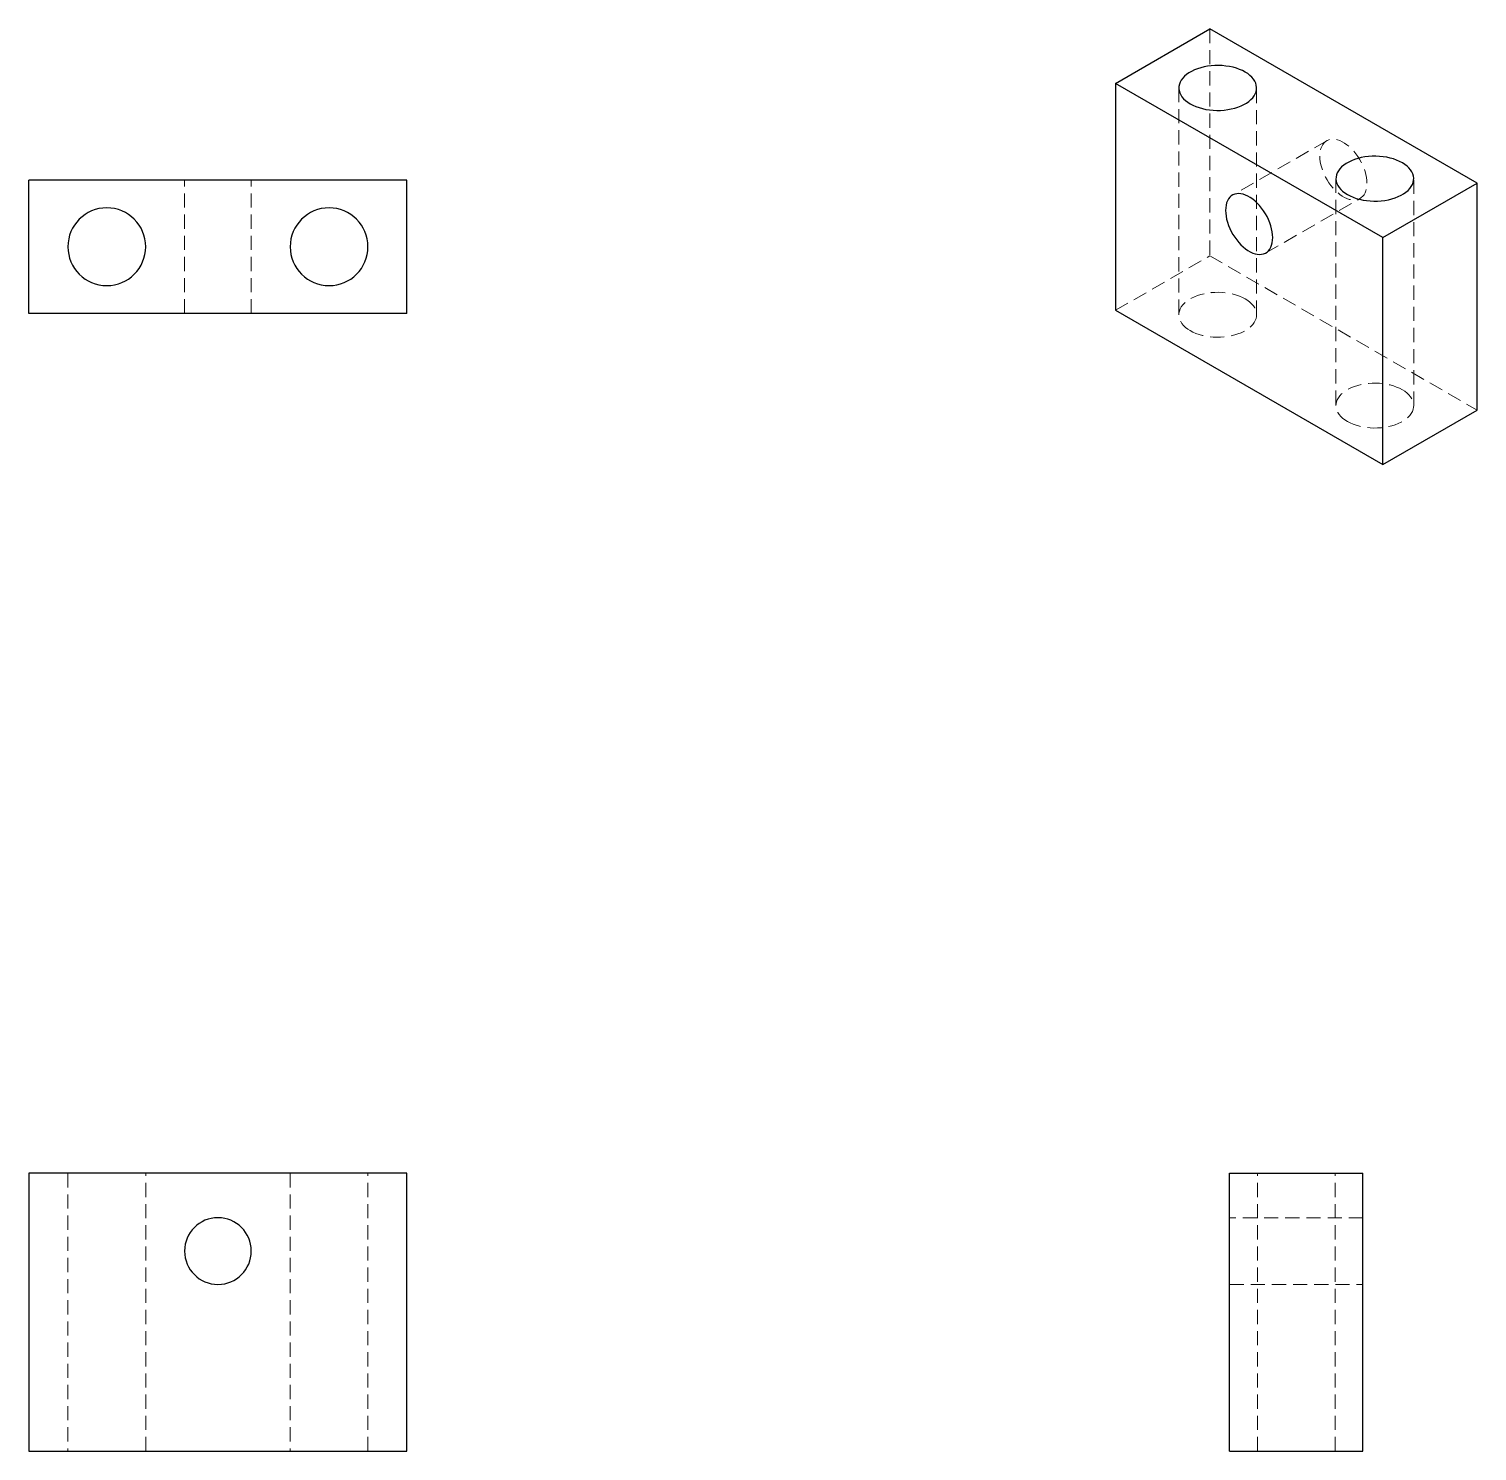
# Model space of a CAD drawing. Header units: millimetres. Extents: x 355 to 486, y 233 to 361.
import ezdxf

# ---------------------------------------------------------------- set-up
doc = ezdxf.new("R2010")
doc.units = ezdxf.units.MM
doc.linetypes.add('HIDDEN', pattern=[1.905, 1.27, -0.635])

msp = doc.modelspace()

# ---------------------------------------------------------------- linework, layer by layer
at = {"color": 7, "linetype": 'Continuous', "lineweight": 25}
for p, q in [((453.12, 356.08), (461.6, 360.98)), ((485.64, 347.1), (461.6, 360.98)), ((453.12, 356.08), (453.12, 335.66)), ((477.16, 342.2), (453.12, 356.08)), ((355.36, 335.38), (355.36, 347.38)), ((389.36, 347.38), (355.36, 347.38)), ((389.36, 335.38), (389.36, 347.38)), ((477.16, 342.2), (485.64, 347.1)), ((485.64, 326.68), (485.64, 347.1)), ((477.16, 321.78), (477.16, 342.2)), ((389.36, 335.38), (355.36, 335.38)), ((453.12, 335.66), (477.16, 321.78)), ((477.16, 321.78), (485.64, 326.68)), ((389.36, 258.02), (355.36, 258.02)), ((355.36, 258.02), (355.36, 233.02)), ((389.36, 233.02), (389.36, 258.02)), ((463.38, 233.02), (463.38, 258.02)), ((463.38, 258.02), (475.38, 258.02)), ((475.38, 233.02), (475.38, 258.02)), ((355.36, 233.02), (389.36, 233.02)), ((463.38, 233.02), (475.38, 233.02))]:
    msp.add_line(p, q, dxfattribs=at)
at = {"color": 7, "linetype": 'HIDDEN', "lineweight": 18}
for p, q in [((461.6, 360.98), (461.6, 340.56)), ((458.81, 355.67), (458.81, 335.26)), ((465.81, 335.26), (465.81, 355.67)), ((472.12, 350.92), (463.64, 346.02)), ((369.36, 335.38), (369.36, 347.38)), ((375.36, 335.38), (375.36, 347.38)), ((472.95, 347.5), (472.95, 327.09)), ((479.95, 327.09), (479.95, 347.5)), ((466.64, 340.82), (475.12, 345.72)), ((453.12, 335.66), (461.6, 340.56)), ((461.6, 340.56), (485.64, 326.68)), ((358.86, 258.02), (358.86, 233.02)), ((365.86, 233.02), (365.86, 258.02)), ((378.86, 258.02), (378.86, 233.02)), ((385.86, 233.02), (385.86, 258.02)), ((465.88, 233.02), (465.88, 258.02)), ((472.88, 233.02), (472.88, 258.02)), ((475.38, 254.02), (463.38, 254.02)), ((463.38, 248.02), (475.38, 248.02))]:
    msp.add_line(p, q, dxfattribs=at)
at = {"color": 7, "linetype": 'Continuous', "lineweight": 25, "flags": 128}
for points in [[(464.78, 357.1), (464.54, 357.23), (464.27, 357.34), (463.99, 357.44), (463.69, 357.53), (463.37, 357.59), (463.05, 357.64), (462.72, 357.68), (462.39, 357.69), (462.06, 357.68), (461.73, 357.66), (461.4, 357.62), (461.09, 357.56), (460.78, 357.49), (460.49, 357.39), (460.21, 357.29), (459.95, 357.16), (459.72, 357.03), (459.51, 356.88), (459.32, 356.72), (459.16, 356.55), (459.03, 356.37), (458.93, 356.19), (458.86, 356), (458.82, 355.81), (458.81, 355.62), (458.83, 355.43), (458.89, 355.24), (458.98, 355.05), (459.09, 354.87), (459.24, 354.7), (459.41, 354.54), (459.61, 354.38), (459.83, 354.24)], [(459.83, 354.24), (460.08, 354.11), (460.35, 354), (460.63, 353.9), (460.93, 353.81), (461.24, 353.74), (461.56, 353.69), (461.89, 353.66), (462.23, 353.65), (462.56, 353.65), (462.89, 353.68), (463.21, 353.72), (463.53, 353.78), (463.84, 353.85), (464.13, 353.94), (464.41, 354.05), (464.66, 354.17), (464.9, 354.31), (465.11, 354.46), (465.3, 354.62), (465.46, 354.79), (465.59, 354.96), (465.69, 355.15), (465.76, 355.33), (465.8, 355.52), (465.81, 355.72), (465.78, 355.91), (465.73, 356.1), (465.64, 356.28), (465.53, 356.46), (465.38, 356.64), (465.21, 356.8), (465.01, 356.96), (464.78, 357.1)], [(478.93, 348.93), (478.68, 349.06), (478.41, 349.18), (478.13, 349.28), (477.83, 349.36), (477.52, 349.43), (477.2, 349.48), (476.87, 349.51), (476.53, 349.52), (476.2, 349.52), (475.87, 349.5), (475.55, 349.46), (475.23, 349.4), (474.92, 349.32), (474.63, 349.23), (474.35, 349.12), (474.1, 349), (473.86, 348.86), (473.65, 348.72), (473.46, 348.56), (473.3, 348.39), (473.17, 348.21), (473.07, 348.03), (473, 347.84), (472.96, 347.65), (472.95, 347.46), (472.98, 347.26), (473.03, 347.08), (473.12, 346.89), (473.23, 346.71), (473.38, 346.54), (473.55, 346.37), (473.75, 346.22), (473.98, 346.08)], [(473.98, 346.08), (474.22, 345.95), (474.49, 345.83), (474.77, 345.73), (475.07, 345.65), (475.39, 345.58), (475.71, 345.53), (476.04, 345.5), (476.37, 345.48), (476.7, 345.49), (477.03, 345.51), (477.36, 345.55), (477.67, 345.61), (477.98, 345.69), (478.27, 345.78), (478.55, 345.89), (478.81, 346.01), (479.04, 346.15), (479.25, 346.29), (479.44, 346.45), (479.6, 346.62), (479.73, 346.8), (479.83, 346.98), (479.9, 347.17), (479.94, 347.36), (479.95, 347.55), (479.93, 347.74), (479.87, 347.93), (479.78, 348.12), (479.67, 348.3), (479.52, 348.47), (479.35, 348.64), (479.15, 348.79), (478.93, 348.93)], [(467.26, 342.2), (467.25, 342.45), (467.22, 342.72), (467.16, 342.99), (467.09, 343.26), (466.99, 343.54), (466.88, 343.82), (466.75, 344.09), (466.6, 344.35), (466.44, 344.61), (466.26, 344.85), (466.07, 345.08), (465.87, 345.29), (465.67, 345.49), (465.46, 345.66), (465.24, 345.81), (465.03, 345.93), (464.82, 346.03), (464.61, 346.1), (464.4, 346.14), (464.2, 346.16), (464.02, 346.15), (463.84, 346.11), (463.68, 346.04), (463.53, 345.95), (463.4, 345.83), (463.28, 345.68), (463.19, 345.51), (463.11, 345.32), (463.06, 345.11), (463.03, 344.89), (463.02, 344.65)], [(463.02, 344.65), (463.03, 344.39), (463.06, 344.13), (463.11, 343.86), (463.19, 343.58), (463.28, 343.3), (463.4, 343.03), (463.53, 342.76), (463.68, 342.49), (463.84, 342.23), (464.02, 341.99), (464.2, 341.76), (464.4, 341.55), (464.61, 341.36), (464.82, 341.19), (465.03, 341.04), (465.24, 340.91), (465.46, 340.81), (465.67, 340.74), (465.87, 340.7), (466.07, 340.68), (466.26, 340.7), (466.44, 340.74), (466.6, 340.8), (466.75, 340.9), (466.88, 341.02), (466.99, 341.16), (467.09, 341.33), (467.16, 341.52), (467.22, 341.73), (467.25, 341.96), (467.26, 342.2)]]:
    msp.add_lwpolyline(points, dxfattribs=at)
at = {"color": 7, "linetype": 'HIDDEN', "lineweight": 18, "flags": 128}
for points in [[(475.74, 347.1), (475.73, 347.35), (475.7, 347.61), (475.65, 347.89), (475.57, 348.16), (475.48, 348.44), (475.36, 348.71), (475.23, 348.99), (475.08, 349.25), (474.92, 349.51), (474.74, 349.75), (474.56, 349.98), (474.36, 350.19), (474.15, 350.38), (473.94, 350.56), (473.73, 350.7), (473.52, 350.83), (473.3, 350.93), (473.09, 351), (472.89, 351.04), (472.69, 351.06), (472.5, 351.05), (472.32, 351.01), (472.16, 350.94), (472.01, 350.84), (471.88, 350.72), (471.77, 350.58), (471.67, 350.41), (471.6, 350.22), (471.54, 350.01), (471.51, 349.79), (471.5, 349.54)], [(471.5, 349.54), (471.51, 349.29), (471.54, 349.03), (471.6, 348.76), (471.67, 348.48), (471.77, 348.2), (471.88, 347.93), (472.01, 347.65), (472.16, 347.39), (472.32, 347.13), (472.5, 346.89), (472.69, 346.66), (472.89, 346.45), (473.09, 346.26), (473.3, 346.08), (473.52, 345.94), (473.73, 345.81), (473.94, 345.71), (474.15, 345.64), (474.36, 345.6), (474.56, 345.58), (474.74, 345.59), (474.92, 345.63), (475.08, 345.7), (475.23, 345.8), (475.36, 345.92), (475.48, 346.06), (475.57, 346.23), (475.65, 346.42), (475.7, 346.63), (475.73, 346.85), (475.74, 347.1)], [(464.78, 336.68), (464.54, 336.81), (464.27, 336.93), (463.99, 337.03), (463.69, 337.11), (463.37, 337.18), (463.05, 337.23), (462.72, 337.26), (462.39, 337.28), (462.06, 337.27), (461.73, 337.25), (461.4, 337.21), (461.09, 337.15), (460.78, 337.07), (460.49, 336.98), (460.21, 336.87), (459.95, 336.75), (459.72, 336.61), (459.51, 336.47), (459.32, 336.31), (459.16, 336.14), (459.03, 335.96), (458.93, 335.78), (458.86, 335.59), (458.82, 335.4), (458.81, 335.21), (458.83, 335.02), (458.89, 334.83), (458.98, 334.64), (459.09, 334.46), (459.24, 334.29), (459.41, 334.12), (459.61, 333.97), (459.83, 333.83)], [(459.83, 333.83), (460.08, 333.7), (460.35, 333.58), (460.63, 333.48), (460.93, 333.4), (461.24, 333.33), (461.56, 333.28), (461.89, 333.25), (462.23, 333.24), (462.56, 333.24), (462.89, 333.26), (463.21, 333.3), (463.53, 333.36), (463.84, 333.44), (464.13, 333.53), (464.41, 333.64), (464.66, 333.76), (464.9, 333.9), (465.11, 334.04), (465.3, 334.2), (465.46, 334.37), (465.59, 334.55), (465.69, 334.73), (465.76, 334.92), (465.8, 335.11), (465.81, 335.3), (465.78, 335.5), (465.73, 335.68), (465.64, 335.87), (465.53, 336.05), (465.38, 336.22), (465.21, 336.39), (465.01, 336.54), (464.78, 336.68)], [(478.93, 328.52), (478.68, 328.65), (478.41, 328.76), (478.13, 328.86), (477.83, 328.95), (477.52, 329.02), (477.2, 329.07), (476.87, 329.1), (476.53, 329.11), (476.2, 329.11), (475.87, 329.08), (475.55, 329.04), (475.23, 328.98), (474.92, 328.91), (474.63, 328.82), (474.35, 328.71), (474.1, 328.59), (473.86, 328.45), (473.65, 328.3), (473.46, 328.14), (473.3, 327.97), (473.17, 327.8), (473.07, 327.61), (473, 327.43), (472.96, 327.24), (472.95, 327.04), (472.98, 326.85), (473.03, 326.66), (473.12, 326.48), (473.23, 326.3), (473.38, 326.12), (473.55, 325.96), (473.75, 325.8), (473.98, 325.66)], [(473.98, 325.66), (474.22, 325.53), (474.49, 325.42), (474.77, 325.32), (475.07, 325.23), (475.39, 325.17), (475.71, 325.12), (476.04, 325.08), (476.37, 325.07), (476.7, 325.08), (477.03, 325.1), (477.36, 325.14), (477.67, 325.2), (477.98, 325.27), (478.27, 325.37), (478.55, 325.47), (478.81, 325.6), (479.04, 325.73), (479.25, 325.88), (479.44, 326.04), (479.6, 326.21), (479.73, 326.39), (479.83, 326.57), (479.9, 326.76), (479.94, 326.95), (479.95, 327.14), (479.93, 327.33), (479.87, 327.52), (479.78, 327.71), (479.67, 327.89), (479.52, 328.06), (479.35, 328.22), (479.15, 328.38), (478.93, 328.52)]]:
    msp.add_lwpolyline(points, dxfattribs=at)
at = {"color": 7, "linetype": 'Continuous', "lineweight": 25}
for centre, radius, start, end in [((362.36, 341.38), 3.5, 90, 270), ((362.36, 341.38), 3.5, 270, 90), ((382.36, 341.38), 3.5, 90, 270), ((382.36, 341.38), 3.5, 270, 90), ((372.36, 251.02), 3, 0, 180), ((372.36, 251.02), 3, 180, 0)]:
    msp.add_arc(centre, radius, start, end, dxfattribs=at)

doc.saveas('drawing.dxf')
